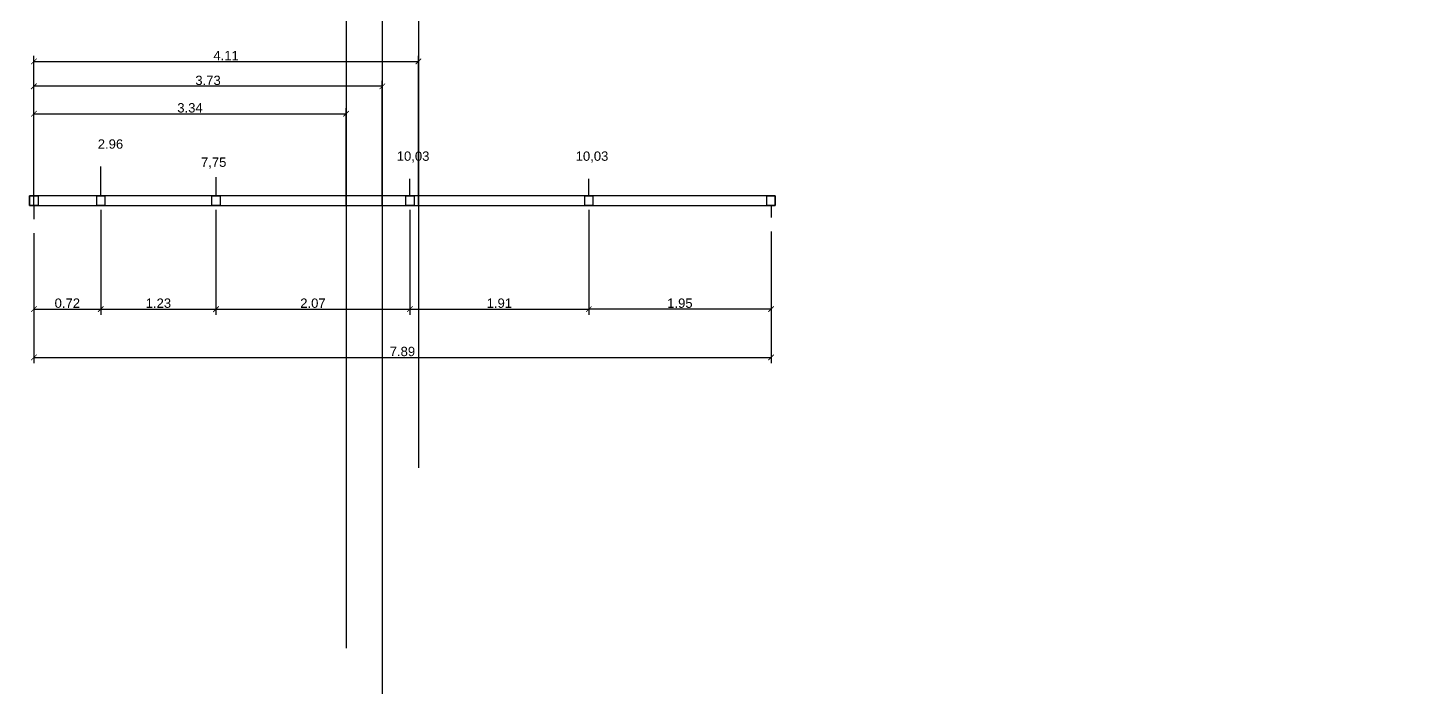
# Model space of a CAD drawing. Header units: millimetres. Extents: x 2924 to 6397, y 1555 to 1704.
# Drawn here: x 3191.85 to 3206.69, y 1576.95 to 1584 of the extents above; entities that cross this region are included whole.
import ezdxf

# ---------------------------------------------------------------- set-up
doc = ezdxf.new("R2010")
doc.units = ezdxf.units.MM
doc.header["$PDMODE"] = 35
doc.layers.get('Defpoints').update_dxf_attribs({"color": 230})
doc.layers.add('PT-MUROS', color=7, linetype='Continuous')
doc.layers.add('Viga', color=6, linetype='Continuous')
doc.styles.add('Arial10', font='arial.ttf', dxfattribs={"height": 0.1})
doc.styles.get("Standard").update_dxf_attribs({"font": 'arial.ttf'})
doc.dimstyles.new('COTA-1-50', dxfattribs={"dimtxt": 0.1, "dimasz": 0.06, "dimexe": 0.06, "dimexo": 0.15, "dimgap": 0.0125, "dimtad": 1, "dimzin": 0, "dimdsep": 46, "dimtxsty": 'Arial10', "dimblk1": 'ARCHTICK', "dimblk2": 'ARCHTICK', "dimsah": 1, "dimcen": 0.09, "dimclrd": 7, "dimclre": 7, "dimclrt": 7, "dimazin": 0, "dimtfac": 1, "dimtofl": 0, "dimtmove": 2, "dimatfit": 3, "dimldrblk": 'ARCHTICK', "dimfxl": 1, "dimtolj": 1, "dimtzin": 0, "dimarcsym": 0})

# ---------------------------------------------------------------- blocks, each defined once
blk = doc.blocks.new('_ARCHTICK')
at = {"color": 0, "linetype": 'ByBlock', "const_width": 0.15}
blk.add_lwpolyline([(-0.5, -0.5), (0.5, 0.5)], dxfattribs=at)
blk = doc.blocks.new('*D351')
at = {"layer": 'Defpoints', "color": 0, "transparency": 16777216}
for p in [(3192.629, 1582.206), (3191.913, 1581.957), (3192.629, 1580.994)]:
    blk.add_point(p, dxfattribs=at)
at = {"layer": 'Viga', "color": 7, "lineweight": -2, "transparency": 16777216}
for p, q in [((3192.629, 1582.056), (3192.629, 1580.934)), ((3191.913, 1581.807), (3191.913, 1580.934)), ((3191.913, 1580.994), (3192.629, 1580.994))]:
    blk.add_line(p, q, dxfattribs=at)
at = {"layer": 'Viga', "color": 7, "lineweight": -2, "transparency": 16777216, "xscale": 0.06, "yscale": 0.06, "zscale": 0.06, "rotation": 180}
blk.add_blockref('_ARCHTICK', (3191.913, 1580.994), dxfattribs=at)
at = {"layer": 'Viga', "color": 7, "lineweight": -2, "transparency": 16777216, "xscale": 0.06, "yscale": 0.06, "zscale": 0.06}
blk.add_blockref('_ARCHTICK', (3192.629, 1580.994), dxfattribs=at)
at = {"layer": 'Viga', "color": 7, "transparency": 16777216, "insert": (3192.271, 1581.057), "char_height": 0.1, "attachment_point": 5, "style": 'Arial10'}
blk.add_mtext('\\A1;0.72', dxfattribs=at)
blk = doc.blocks.new('*D352')
at = {"layer": 'Defpoints', "color": 0, "transparency": 16777216}
for p in [(3192.629, 1582.206), (3193.861, 1582.206), (3193.861, 1580.994)]:
    blk.add_point(p, dxfattribs=at)
at = {"layer": 'Viga', "color": 7, "lineweight": -2, "transparency": 16777216}
for p, q in [((3192.629, 1582.056), (3192.629, 1580.934)), ((3193.861, 1582.056), (3193.861, 1580.934)), ((3192.629, 1580.994), (3193.861, 1580.994))]:
    blk.add_line(p, q, dxfattribs=at)
at = {"layer": 'Viga', "color": 7, "lineweight": -2, "transparency": 16777216, "xscale": 0.06, "yscale": 0.06, "zscale": 0.06, "rotation": 180}
blk.add_blockref('_ARCHTICK', (3192.629, 1580.994), dxfattribs=at)
at = {"layer": 'Viga', "color": 7, "lineweight": -2, "transparency": 16777216, "xscale": 0.06, "yscale": 0.06, "zscale": 0.06}
blk.add_blockref('_ARCHTICK', (3193.861, 1580.994), dxfattribs=at)
at = {"layer": 'Viga', "color": 7, "transparency": 16777216, "insert": (3193.245, 1581.057), "char_height": 0.1, "attachment_point": 5, "style": 'Arial10'}
blk.add_mtext('\\A1;1.23', dxfattribs=at)
blk = doc.blocks.new('*D353')
at = {"layer": 'Defpoints', "color": 0, "transparency": 16777216}
for p in [(3193.861, 1582.206), (3195.935, 1582.206), (3195.935, 1580.994)]:
    blk.add_point(p, dxfattribs=at)
at = {"layer": 'Viga', "color": 7, "lineweight": -2, "transparency": 16777216}
for p, q in [((3193.861, 1582.056), (3193.861, 1580.934)), ((3195.935, 1582.056), (3195.935, 1580.934)), ((3193.861, 1580.994), (3195.935, 1580.994))]:
    blk.add_line(p, q, dxfattribs=at)
at = {"layer": 'Viga', "color": 7, "lineweight": -2, "transparency": 16777216, "xscale": 0.06, "yscale": 0.06, "zscale": 0.06, "rotation": 180}
blk.add_blockref('_ARCHTICK', (3193.861, 1580.994), dxfattribs=at)
at = {"layer": 'Viga', "color": 7, "lineweight": -2, "transparency": 16777216, "xscale": 0.06, "yscale": 0.06, "zscale": 0.06}
blk.add_blockref('_ARCHTICK', (3195.935, 1580.994), dxfattribs=at)
at = {"layer": 'Viga', "color": 7, "transparency": 16777216, "insert": (3194.898, 1581.057), "char_height": 0.1, "attachment_point": 5, "style": 'Arial10'}
blk.add_mtext('\\A1;2.07', dxfattribs=at)
blk = doc.blocks.new('*D354')
at = {"layer": 'Defpoints', "color": 0, "transparency": 16777216}
for p in [(3195.935, 1582.206), (3197.849, 1582.206), (3197.849, 1580.994)]:
    blk.add_point(p, dxfattribs=at)
at = {"layer": 'Viga', "color": 7, "lineweight": -2, "transparency": 16777216}
for p, q in [((3195.935, 1582.056), (3195.935, 1580.934)), ((3197.849, 1582.056), (3197.849, 1580.934)), ((3195.935, 1580.994), (3197.849, 1580.994))]:
    blk.add_line(p, q, dxfattribs=at)
at = {"layer": 'Viga', "color": 7, "lineweight": -2, "transparency": 16777216, "xscale": 0.06, "yscale": 0.06, "zscale": 0.06, "rotation": 180}
blk.add_blockref('_ARCHTICK', (3195.935, 1580.994), dxfattribs=at)
at = {"layer": 'Viga', "color": 7, "lineweight": -2, "transparency": 16777216, "xscale": 0.06, "yscale": 0.06, "zscale": 0.06}
blk.add_blockref('_ARCHTICK', (3197.849, 1580.994), dxfattribs=at)
at = {"layer": 'Viga', "color": 7, "transparency": 16777216, "insert": (3196.892, 1581.057), "char_height": 0.1, "attachment_point": 5, "style": 'Arial10'}
blk.add_mtext('\\A1;1.91', dxfattribs=at)
blk = doc.blocks.new('*D355')
at = {"layer": 'Defpoints', "color": 0, "transparency": 16777216}
for p in [(3197.849, 1582.206), (3199.798, 1581.976), (3197.849, 1580.994)]:
    blk.add_point(p, dxfattribs=at)
at = {"layer": 'Viga', "color": 7, "lineweight": -2, "transparency": 16777216}
for p, q in [((3197.849, 1582.056), (3197.849, 1580.934)), ((3199.798, 1581.826), (3199.798, 1580.934)), ((3199.798, 1580.994), (3197.849, 1580.994))]:
    blk.add_line(p, q, dxfattribs=at)
at = {"layer": 'Viga', "color": 7, "lineweight": -2, "transparency": 16777216, "xscale": 0.06, "yscale": 0.06, "zscale": 0.06, "rotation": 180}
blk.add_blockref('_ARCHTICK', (3197.849, 1580.994), dxfattribs=at)
at = {"layer": 'Viga', "color": 7, "lineweight": -2, "transparency": 16777216, "xscale": 0.06, "yscale": 0.06, "zscale": 0.06}
blk.add_blockref('_ARCHTICK', (3199.798, 1580.994), dxfattribs=at)
at = {"layer": 'Viga', "color": 7, "transparency": 16777216, "insert": (3198.823, 1581.057), "char_height": 0.1, "attachment_point": 5, "style": 'Arial10'}
blk.add_mtext('\\A1;1.95', dxfattribs=at)
blk = doc.blocks.new('*D356')
at = {"layer": 'Defpoints', "color": 0, "transparency": 16777216}
for p in [(3191.913, 1581.957), (3199.798, 1581.957), (3199.798, 1580.477)]:
    blk.add_point(p, dxfattribs=at)
at = {"layer": 'Viga', "color": 7, "lineweight": -2, "transparency": 16777216}
for p, q in [((3191.913, 1581.807), (3191.913, 1580.417)), ((3199.798, 1581.807), (3199.798, 1580.417)), ((3191.913, 1580.477), (3199.798, 1580.477))]:
    blk.add_line(p, q, dxfattribs=at)
at = {"layer": 'Viga', "color": 7, "lineweight": -2, "transparency": 16777216, "xscale": 0.06, "yscale": 0.06, "zscale": 0.06, "rotation": 180}
blk.add_blockref('_ARCHTICK', (3191.913, 1580.477), dxfattribs=at)
at = {"layer": 'Viga', "color": 7, "lineweight": -2, "transparency": 16777216, "xscale": 0.06, "yscale": 0.06, "zscale": 0.06}
blk.add_blockref('_ARCHTICK', (3199.798, 1580.477), dxfattribs=at)
at = {"layer": 'Viga', "color": 7, "transparency": 16777216, "insert": (3195.855, 1580.54), "char_height": 0.1, "attachment_point": 5, "style": 'Arial10'}
blk.add_mtext('\\A1;7.89', dxfattribs=at)
blk = doc.blocks.new('*D397')
at = {"layer": 'Defpoints', "color": 0, "transparency": 16777216}
for p in [(3131.893, 1621.241), (3132.881, 1621.241), (3132.881, 1620.903), (3220.46, 1562.18), (3220.46, 1561.981), (3228.345, 1561.981)]:
    blk.add_point(p, dxfattribs=at)
at = {"layer": 'PT-MUROS', "color": 7, "lineweight": -2, "transparency": 16777216}
for p, q in [((3131.893, 1621.091), (3131.893, 1620.843)), ((3132.881, 1621.091), (3132.881, 1620.843)), ((3131.893, 1620.903), (3132.881, 1620.903)), ((3220.46, 1562.131), (3220.46, 1562.24)), ((3228.345, 1562.18), (3220.46, 1562.18)), ((3228.345, 1562.131), (3228.345, 1562.24))]:
    blk.add_line(p, q, dxfattribs=at)
at = {"layer": 'PT-MUROS', "color": 7, "lineweight": -2, "transparency": 16777216, "xscale": 0.06, "yscale": 0.06, "zscale": 0.06, "rotation": 180}
for p in [(3131.893, 1620.903), (3220.46, 1562.18)]:
    blk.add_blockref('_ARCHTICK', p, dxfattribs=at)
at = {"layer": 'PT-MUROS', "color": 7, "lineweight": -2, "transparency": 16777216, "xscale": 0.06, "yscale": 0.06, "zscale": 0.06}
for p in [(3132.881, 1620.903), (3228.345, 1562.18)]:
    blk.add_blockref('_ARCHTICK', p, dxfattribs=at)
at = {"layer": 'PT-MUROS', "color": 7, "transparency": 16777216, "char_height": 0.1, "attachment_point": 5, "style": 'Arial10'}
for s, insert in [('\\A1;0.99', (3132.387, 1620.967)), ('\\A1;7.885', (3224.402, 1562.244))]:
    blk.add_mtext(s, dxfattribs=dict(at, insert=insert))
blk = doc.blocks.new('*D398')
at = {"layer": 'Defpoints', "color": 0, "transparency": 16777216}
for p in [(3132.881, 1621.241), (3133.869, 1621.241), (3133.869, 1620.903), (3228.345, 1565.434), (3228.345, 1565.181), (3228.575, 1565.181)]:
    blk.add_point(p, dxfattribs=at)
at = {"layer": 'PT-MUROS', "color": 7, "lineweight": -2, "transparency": 16777216}
for p, q in [((3132.881, 1621.091), (3132.881, 1620.843)), ((3133.869, 1621.091), (3133.869, 1620.843)), ((3132.881, 1620.903), (3133.869, 1620.903)), ((3228.495, 1565.434), (3228.635, 1565.434)), ((3228.575, 1565.434), (3228.575, 1565.181)), ((3228.495, 1565.181), (3228.635, 1565.181))]:
    blk.add_line(p, q, dxfattribs=at)
at = {"layer": 'PT-MUROS', "color": 7, "lineweight": -2, "transparency": 16777216, "xscale": 0.06, "yscale": 0.06, "zscale": 0.06}
for p, rotation in [((3132.881, 1620.903), 180), ((3228.575, 1565.434), 90), ((3228.575, 1565.181), 270)]:
    blk.add_blockref('_ARCHTICK', p, dxfattribs=dict(at, rotation=rotation))
blk.add_blockref('_ARCHTICK', (3133.869, 1620.903), dxfattribs=at)
at = {"layer": 'PT-MUROS', "color": 7, "transparency": 16777216, "insert": (3133.375, 1620.967), "char_height": 0.1, "attachment_point": 5, "style": 'Arial10'}
blk.add_mtext('\\A1;0.99', dxfattribs=at)
at = {"layer": 'PT-MUROS', "color": 7, "transparency": 16777216, "insert": (3228.537, 1565.307), "char_height": 0.05, "attachment_point": 5, "rotation": 90}
blk.add_mtext('\\A1;0.253', dxfattribs=at)
blk = doc.blocks.new('*D399')
at = {"layer": 'Defpoints', "color": 0, "transparency": 16777216}
for p in [(3130.905, 1621.241), (3131.893, 1621.241), (3131.893, 1620.903), (3195.253, 1583.084), (3191.913, 1581.957), (3195.253, 1581.957)]:
    blk.add_point(p, dxfattribs=at)
at = {"layer": 'PT-MUROS', "color": 7, "lineweight": -2, "transparency": 16777216}
for p, q in [((3130.905, 1621.091), (3130.905, 1620.843)), ((3131.893, 1621.091), (3131.893, 1620.843)), ((3130.905, 1620.903), (3131.893, 1620.903))]:
    blk.add_line(p, q, dxfattribs=at)
at = {"layer": 'Viga', "color": 7, "lineweight": -2, "transparency": 16777216}
for p, q in [((3191.913, 1582.107), (3191.913, 1583.144)), ((3191.913, 1583.084), (3195.253, 1583.084)), ((3195.253, 1582.107), (3195.253, 1583.144))]:
    blk.add_line(p, q, dxfattribs=at)
at = {"layer": 'PT-MUROS', "color": 7, "lineweight": -2, "transparency": 16777216, "xscale": 0.06, "yscale": 0.06, "zscale": 0.06, "rotation": 180}
blk.add_blockref('_ARCHTICK', (3130.905, 1620.903), dxfattribs=at)
at = {"layer": 'PT-MUROS', "color": 7, "lineweight": -2, "transparency": 16777216, "xscale": 0.06, "yscale": 0.06, "zscale": 0.06}
blk.add_blockref('_ARCHTICK', (3131.893, 1620.903), dxfattribs=at)
at = {"layer": 'Viga', "color": 7, "lineweight": -2, "transparency": 16777216, "xscale": 0.06, "yscale": 0.06, "zscale": 0.06, "rotation": 180}
blk.add_blockref('_ARCHTICK', (3191.913, 1583.084), dxfattribs=at)
at = {"layer": 'Viga', "color": 7, "lineweight": -2, "transparency": 16777216, "xscale": 0.06, "yscale": 0.06, "zscale": 0.06}
blk.add_blockref('_ARCHTICK', (3195.253, 1583.084), dxfattribs=at)
at = {"layer": 'PT-MUROS', "color": 7, "transparency": 16777216, "insert": (3131.399, 1620.967), "char_height": 0.1, "attachment_point": 5, "style": 'Arial10'}
blk.add_mtext('\\A1;0.99', dxfattribs=at)
at = {"layer": 'Viga', "color": 7, "transparency": 16777216, "insert": (3193.583, 1583.147), "char_height": 0.1, "attachment_point": 5, "style": 'Arial10'}
blk.add_mtext('\\A1;3.34', dxfattribs=at)
blk = doc.blocks.new('*D400')
at = {"layer": 'Defpoints', "color": 0, "transparency": 16777216}
for p in [(3134.153, 1621.241), (3135.091, 1621.241), (3135.091, 1620.895), (3191.913, 1583.378), (3191.913, 1581.957), (3195.64, 1581.957)]:
    blk.add_point(p, dxfattribs=at)
at = {"layer": 'PT-MUROS', "color": 7, "lineweight": -2, "transparency": 16777216}
for p, q in [((3134.153, 1621.091), (3134.153, 1620.835)), ((3135.091, 1621.091), (3135.091, 1620.835)), ((3134.153, 1620.895), (3135.091, 1620.895))]:
    blk.add_line(p, q, dxfattribs=at)
at = {"layer": 'Viga', "color": 7, "lineweight": -2, "transparency": 16777216}
for p, q in [((3191.913, 1582.107), (3191.913, 1583.438)), ((3195.64, 1583.378), (3191.913, 1583.378)), ((3195.64, 1582.107), (3195.64, 1583.438))]:
    blk.add_line(p, q, dxfattribs=at)
at = {"layer": 'PT-MUROS', "color": 7, "lineweight": -2, "transparency": 16777216, "xscale": 0.06, "yscale": 0.06, "zscale": 0.06, "rotation": 180}
blk.add_blockref('_ARCHTICK', (3134.153, 1620.895), dxfattribs=at)
at = {"layer": 'PT-MUROS', "color": 7, "lineweight": -2, "transparency": 16777216, "xscale": 0.06, "yscale": 0.06, "zscale": 0.06}
blk.add_blockref('_ARCHTICK', (3135.091, 1620.895), dxfattribs=at)
at = {"layer": 'Viga', "color": 7, "lineweight": -2, "transparency": 16777216, "xscale": 0.06, "yscale": 0.06, "zscale": 0.06, "rotation": 180}
blk.add_blockref('_ARCHTICK', (3191.913, 1583.378), dxfattribs=at)
at = {"layer": 'Viga', "color": 7, "lineweight": -2, "transparency": 16777216, "xscale": 0.06, "yscale": 0.06, "zscale": 0.06}
blk.add_blockref('_ARCHTICK', (3195.64, 1583.378), dxfattribs=at)
at = {"layer": 'PT-MUROS', "color": 7, "transparency": 16777216, "insert": (3134.622, 1620.959), "char_height": 0.1, "attachment_point": 5, "style": 'Arial10'}
blk.add_mtext('\\A1;0.94', dxfattribs=at)
at = {"layer": 'Viga', "color": 7, "transparency": 16777216, "insert": (3193.776, 1583.441), "char_height": 0.1, "attachment_point": 5, "style": 'Arial10'}
blk.add_mtext('\\A1;3.73', dxfattribs=at)
blk = doc.blocks.new('*D401')
at = {"layer": 'Defpoints', "color": 0, "transparency": 16777216}
for p in [(3135.091, 1621.241), (3136.028, 1621.241), (3136.028, 1620.895), (3196.026, 1583.644), (3191.913, 1581.957), (3196.026, 1581.957)]:
    blk.add_point(p, dxfattribs=at)
at = {"layer": 'PT-MUROS', "color": 7, "lineweight": -2, "transparency": 16777216}
for p, q in [((3135.091, 1621.091), (3135.091, 1620.835)), ((3136.028, 1621.091), (3136.028, 1620.835)), ((3135.091, 1620.895), (3136.028, 1620.895))]:
    blk.add_line(p, q, dxfattribs=at)
at = {"layer": 'Viga', "color": 7, "lineweight": -2, "transparency": 16777216}
for p, q in [((3191.913, 1582.107), (3191.913, 1583.704)), ((3191.913, 1583.644), (3196.026, 1583.644)), ((3196.026, 1582.107), (3196.026, 1583.704))]:
    blk.add_line(p, q, dxfattribs=at)
at = {"layer": 'PT-MUROS', "color": 7, "lineweight": -2, "transparency": 16777216, "xscale": 0.06, "yscale": 0.06, "zscale": 0.06, "rotation": 180}
blk.add_blockref('_ARCHTICK', (3135.091, 1620.895), dxfattribs=at)
at = {"layer": 'PT-MUROS', "color": 7, "lineweight": -2, "transparency": 16777216, "xscale": 0.06, "yscale": 0.06, "zscale": 0.06}
blk.add_blockref('_ARCHTICK', (3136.028, 1620.895), dxfattribs=at)
at = {"layer": 'Viga', "color": 7, "lineweight": -2, "transparency": 16777216, "xscale": 0.06, "yscale": 0.06, "zscale": 0.06, "rotation": 180}
blk.add_blockref('_ARCHTICK', (3191.913, 1583.644), dxfattribs=at)
at = {"layer": 'Viga', "color": 7, "lineweight": -2, "transparency": 16777216, "xscale": 0.06, "yscale": 0.06, "zscale": 0.06}
blk.add_blockref('_ARCHTICK', (3196.026, 1583.644), dxfattribs=at)
at = {"layer": 'PT-MUROS', "color": 7, "transparency": 16777216, "insert": (3135.559, 1620.959), "char_height": 0.1, "attachment_point": 5, "style": 'Arial10'}
blk.add_mtext('\\A1;0.94', dxfattribs=at)
at = {"layer": 'Viga', "color": 7, "transparency": 16777216, "insert": (3193.969, 1583.707), "char_height": 0.1, "attachment_point": 5, "style": 'Arial10'}
blk.add_mtext('\\A1;4.11', dxfattribs=at)

msp = doc.modelspace()

# ---------------------------------------------------------------- linework, layer by layer
at = {"layer": 'Viga'}
for p, q in [((3195.253, 1590.5343), (3195.253, 1577.3647)), ((3195.6396, 1590.5343), (3195.6396, 1575.7962)), ((3196.0262, 1590.5343), (3196.0262, 1579.2947)), ((3192.6291, 1582.2058), (3192.6291, 1582.5215)), ((3193.8613, 1582.2058), (3193.8613, 1582.4063)), ((3195.9351, 1582.2058), (3195.9351, 1582.3865)), ((3197.8488, 1582.2058), (3197.8488, 1582.3888)), ((3191.9125, 1582.1018), (3191.9125, 1581.9572)), ((3199.7976, 1582.1018), (3199.7976, 1581.9758))]:
    msp.add_line(p, q, dxfattribs=at)
for points in [[(3191.8675, 1582.1018), (3199.8426, 1582.1018), (3199.8426, 1582.2058), (3191.8675, 1582.2058)], [(3191.8675, 1582.2058), (3191.9575, 1582.2058), (3191.9575, 1582.1018), (3191.8675, 1582.1018)], [(3192.5851, 1582.2058), (3192.6731, 1582.2058), (3192.6731, 1582.1018), (3192.5851, 1582.1018)], [(3193.8173, 1582.2058), (3193.9053, 1582.2058), (3193.9053, 1582.1018), (3193.8173, 1582.1018)], [(3195.8911, 1582.2058), (3195.9791, 1582.2058), (3195.9791, 1582.1018), (3195.8911, 1582.1018)], [(3197.8048, 1582.2058), (3197.8928, 1582.2058), (3197.8928, 1582.1018), (3197.8048, 1582.1018)], [(3199.7525, 1582.2058), (3199.8426, 1582.2058), (3199.8426, 1582.1018), (3199.7525, 1582.1018)]]:
    msp.add_lwpolyline(points, close=True, dxfattribs=at)

# ---------------------------------------------------------------- texts
at = {"layer": 'PT-MUROS', "color": 4, "char_height": 0.1, "attachment_point": 1}
for s, insert in [('2.96', (3192.5966, 1582.8103)), ('7,75', (3193.7004, 1582.6163)), ('10,03', (3195.7944, 1582.6809)), ('10,03', (3197.7081, 1582.6809))]:
    msp.add_mtext_dynamic_manual_height_columns(s, width=0.308735, gutter_width=12.5, heights=[0], dxfattribs=dict(at, insert=insert))

# ---------------------------------------------------------------- dimensions: what is measured, and where the dimension line sits
at = {"layer": 'PT-MUROS'}
for base, p1, p2, override, picture, middle in [((3131.8929, 1620.9033), (3130.9049, 1621.2407), (3131.8929, 1621.2407), {"dimfxl": 0.5, "dimarcsym": 1}, '*D399', (3131.3989, 1620.9668)), ((3220.46, 1562.1805), (3228.345, 1561.9812), (3220.46, 1561.9813), {"dimdec": 3, "dimfxl": 0.2, "dimarcsym": 1}, '*D397', (3224.4025, 1562.244)), ((3132.8809, 1620.9033), (3131.8929, 1621.2407), (3132.8809, 1621.2407), {"dimfxl": 0.5, "dimarcsym": 1}, '*D397', (3132.3869, 1620.9668)), ((3133.8688, 1620.9033), (3132.8809, 1621.2407), (3133.8688, 1621.2407), {"dimfxl": 0.5, "dimarcsym": 1}, '*D398', (3133.3748, 1620.9668)), ((3135.0905, 1620.8953), (3134.1528, 1621.2407), (3135.0905, 1621.2407), {"dimfxl": 0.5, "dimarcsym": 1}, '*D400', (3134.6217, 1620.9588)), ((3136.0282, 1620.8953), (3135.0905, 1621.2407), (3136.0282, 1621.2407), {"dimfxl": 0.5, "dimarcsym": 1}, '*D401', (3135.5593, 1620.9588))]:
    dim = msp.add_linear_dim(base=base, p1=p1, p2=p2, dimstyle='COTA-1-50', override=override, dxfattribs=at)
    dim.commit()
    dim.dimension.update_dxf_attribs({"geometry": picture, "text_midpoint": middle})
dim = msp.add_linear_dim(base=(3228.5754, 1565.1812), p1=(3228.345, 1565.4338), p2=(3228.345, 1565.1812), angle=270, dimstyle='COTA-1-50', override={"dimtxt": 0.05, "dimdec": 3, "dimtxsty": 'Standard', "dimfxl": 0.2, "dimarcsym": 1}, dxfattribs=at)
dim.commit()
dim.dimension.update_dxf_attribs({"geometry": '*D398', "text_midpoint": (3228.5373, 1565.3075)})
at = {"layer": 'Viga'}
for base, p1, p2, picture, middle in [((3195.253, 1583.0839), (3191.9125, 1581.9572), (3195.253, 1581.9572), '*D399', (3193.5828, 1583.1474)), ((3191.9125, 1583.3775), (3195.6396, 1581.9572), (3191.9125, 1581.9572), '*D400', (3193.7761, 1583.4411)), ((3196.0262, 1583.6439), (3191.9125, 1581.9572), (3196.0262, 1581.9572), '*D401', (3193.9694, 1583.7066)), ((3192.6291, 1580.9938), (3191.9125, 1581.9572), (3192.6291, 1582.2058), '*D351', (3192.2708, 1581.0574)), ((3193.8613, 1580.9938), (3192.6291, 1582.2058), (3193.8613, 1582.2058), '*D352', (3193.2452, 1581.0574)), ((3195.9351, 1580.9938), (3193.8613, 1582.2058), (3195.9351, 1582.2058), '*D353', (3194.8982, 1581.0574)), ((3197.8488, 1580.9938), (3195.9351, 1582.2058), (3197.8488, 1582.2058), '*D354', (3196.8919, 1581.0574)), ((3197.8488, 1580.9938), (3199.7976, 1581.9758), (3197.8488, 1582.2058), '*D355', (3198.8232, 1581.0574)), ((3199.7976, 1580.4766), (3191.9125, 1581.9572), (3199.7976, 1581.9572), '*D356', (3195.8551, 1580.5402))]:
    dim = msp.add_linear_dim(base=base, p1=p1, p2=p2, dimstyle='COTA-1-50', override={"dimfxl": 0.5, "dimarcsym": 1}, dxfattribs=at)
    dim.commit()
    dim.dimension.update_dxf_attribs({"geometry": picture, "text_midpoint": middle})

doc.saveas('drawing.dxf')
